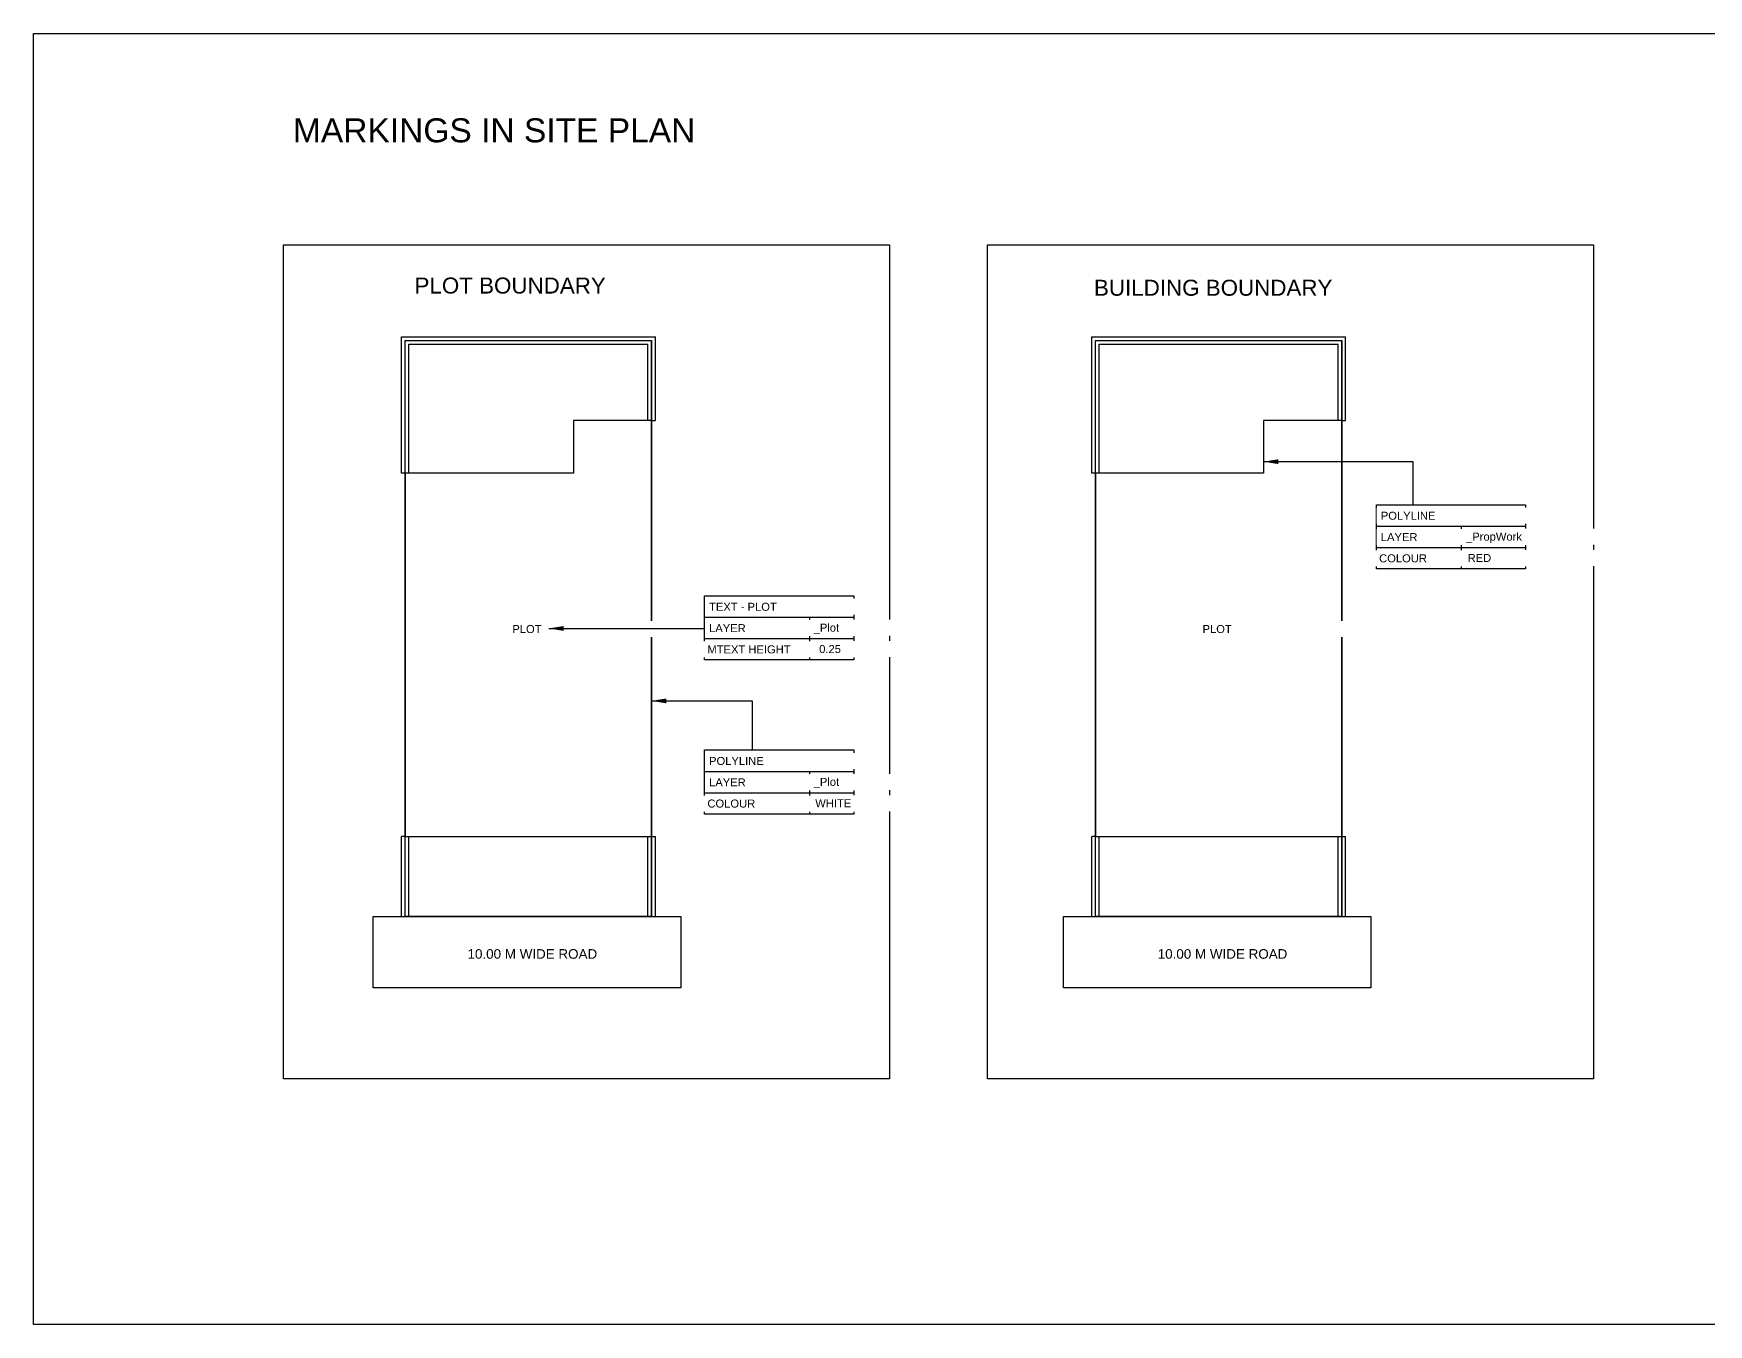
# Model space of a CAD drawing. Header units: metres. Extents: x 180 to 389, y -165 to 195.
# Drawn here: x 180.4 to 232.8, y 154.8 to 195.1 of the extents above; entities that cross this region are included whole.
import ezdxf

# ---------------------------------------------------------------- set-up
doc = ezdxf.new("R2010")
doc.units = ezdxf.units.M
doc.header["$LTSCALE"] = 2
doc.header["$MEASUREMENT"] = 0
doc.layers.add('_Plot', color=7, linetype='Continuous')
doc.layers.add('_PropWork', color=1, linetype='Continuous')
doc.styles.add('DRAWING', font='times.ttf', dxfattribs={"height": 0.2})
doc.styles.get("Standard").update_dxf_attribs({"font": 'arial.ttf'})
doc.dimstyles.new('Copy of DRAWING', dxfattribs={"dimtxt": 0.2, "dimasz": 0.46, "dimexe": 0.076, "dimexo": 0.3, "dimgap": 0.037, "dimtad": 0, "dimdec": 3, "dimzin": 0, "dimdsep": 46, "dimtxsty": 'DRAWING', "dimblk": 'ARCHTICK', "dimtsz": 0.037, "dimcen": 0.09, "dimclre": 256, "dimclrt": 256, "dimadec": 0, "dimazin": 0, "dimtfac": 1, "dimtdec": 3, "dimtix": 1, "dimtofl": 0, "dimtmove": 2, "dimatfit": 3, "dimfxl": 1, "dimtolj": 1, "dimtzin": 0, "dimarcsym": 0})

# ---------------------------------------------------------------- blocks, each defined once
blk = doc.blocks.new('_ArchTick')

msp = doc.modelspace()

# ---------------------------------------------------------------- linework, layer by layer
at = {"ltscale": 0.01}
for p, q in [((191.9094, 185.6754), (199.8394, 185.6754)), ((191.9094, 181.4154), (191.9094, 185.6754)), ((192.0244, 185.5604), (199.7244, 185.5604)), ((192.0244, 181.4154), (192.0244, 185.5604)), ((192.1394, 185.4454), (199.6094, 185.4454)), ((192.1394, 181.4154), (192.1394, 185.4454)), ((199.6094, 183.0604), (199.6094, 185.4454)), ((199.7244, 183.0604), (199.7244, 185.5604)), ((199.8394, 183.0604), (199.8394, 185.6754)), ((213.4779, 185.6754), (221.4079, 185.6754)), ((213.4779, 181.4154), (213.4779, 185.6754)), ((213.5929, 185.5604), (221.2929, 185.5604)), ((213.5929, 181.4154), (213.5929, 185.5604)), ((213.7079, 185.4454), (221.1779, 185.4454)), ((213.7079, 181.4154), (213.7079, 185.4454)), ((221.1779, 183.0604), (221.1779, 185.4454)), ((221.2929, 183.0604), (221.2929, 185.5604)), ((221.4079, 183.0604), (221.4079, 185.6754)), ((199.7244, 183.0604), (199.8394, 183.0604)), ((221.2929, 183.0604), (221.4079, 183.0604)), ((192.0244, 181.4154), (191.9094, 181.4154)), ((213.5929, 181.4154), (213.4779, 181.4154)), ((222.371, 179.7604), (227.0351, 179.7604)), ((222.371, 179.0931), (227.0351, 179.0931)), ((201.3798, 176.9157), (206.044, 176.9157)), ((201.3798, 176.2484), (206.044, 176.2484)), ((201.3798, 172.0993), (206.044, 172.0993)), ((201.3798, 171.432), (206.044, 171.432)), ((191.9094, 167.5604), (191.9094, 170.0604)), ((192.0244, 170.0604), (191.9094, 170.0604)), ((192.1394, 167.5604), (192.1394, 170.0604)), ((199.6094, 167.5604), (199.6094, 170.0604)), ((199.7244, 170.0604), (199.8394, 170.0604)), ((199.7244, 167.5604), (199.7244, 170.0604)), ((199.8394, 167.5604), (199.8394, 170.0604)), ((213.4779, 167.5604), (213.4779, 170.0604)), ((213.5929, 170.0604), (213.4779, 170.0604)), ((213.7079, 167.5604), (213.7079, 170.0604)), ((221.1779, 167.5604), (221.1779, 170.0604)), ((221.2929, 170.0604), (221.4079, 170.0604)), ((221.2929, 167.5604), (221.2929, 170.0604)), ((221.4079, 167.5604), (221.4079, 170.0604)), ((191.9094, 167.5604), (192.1394, 167.5604)), ((199.6094, 167.5604), (199.8394, 167.5604)), ((213.4779, 167.5604), (213.7079, 167.5604)), ((221.1779, 167.5604), (221.4079, 167.5604))]:
    msp.add_line(p, q, dxfattribs=at)
for points in [[(199.7244, 183.0604), (197.2794, 183.0604), (197.2794, 181.4154), (192.0244, 181.4154), (192.0244, 170.0604), (199.7244, 170.0604)], [(222.371, 180.4277), (227.0351, 180.4277), (227.0351, 178.4258), (222.371, 178.4258)], [(201.3798, 177.583), (206.044, 177.583), (206.044, 175.5811), (201.3798, 175.5811)], [(201.3798, 172.7666), (206.044, 172.7666), (206.044, 170.7647), (201.3798, 170.7647)], [(191.0219, 167.5604), (200.632, 167.5604), (200.632, 165.3385), (191.0219, 165.3385)], [(212.5904, 167.5604), (222.2005, 167.5604), (222.2005, 165.3385), (212.5904, 165.3385)]]:
    msp.add_lwpolyline(points, close=True, dxfattribs=at)
at = {"layer": '_Plot', "ltscale": 0.01}
for points in [[(192.0244, 185.5604), (199.7244, 185.5604), (199.7244, 167.5604), (192.0244, 167.5604)], [(213.5929, 185.5604), (221.2929, 185.5604), (221.2929, 167.5604), (213.5929, 167.5604)]]:
    msp.add_lwpolyline(points, close=True, dxfattribs=at)
at = {"layer": '_PropWork', "ltscale": 0.01}
msp.add_lwpolyline([(221.2929, 183.0604), (218.8479, 183.0604), (218.8479, 181.4154), (213.5929, 181.4154), (213.5929, 170.0604), (221.2929, 170.0604)], close=True, dxfattribs=at)

# ---------------------------------------------------------------- next in the draw order: texts
at = {"ltscale": 0.01, "char_height": 0.3, "width": 4.517248, "attachment_point": 1, "bg_fill": 2}
for insert in [(193.9697, 166.5449), (215.5382, 166.5449)]:
    msp.add_mtext('10.00 M WIDE ROAD', dxfattribs=dict(at, insert=insert))
at = {"layer": '_Plot', "char_height": 0.25, "width": 4.517248, "attachment_point": 1, "bg_fill": 2}
for insert in [(195.3711, 176.6697), (216.9397, 176.6697)]:
    msp.add_mtext('PLOT ', dxfattribs=dict(at, insert=insert))

# ---------------------------------------------------------------- next in the draw order: linework, layer by layer
at = {"ltscale": 0.01}
for points in [[(188.2155, 188.5459), (207.1561, 188.5459), (207.1561, 162.498), (188.2155, 162.498)], [(210.2159, 188.5459), (229.1564, 188.5459), (229.1564, 162.498), (210.2159, 162.498)]]:
    msp.add_lwpolyline(points, close=True, dxfattribs=at)

# ---------------------------------------------------------------- next in the draw order: leaders
msp.add_leader([(196.5135, 176.563), (201.3798, 176.563)], dimstyle='Copy of DRAWING', override={"dimgap": 0.037, "dimtad": 0}, dxfattribs=at)

# ---------------------------------------------------------------- next in the draw order: texts
at = {"ltscale": 0.01, "attachment_point": 1, "bg_fill": 2}
for s, insert, char_height, width in [('PLOT BOUNDARY', (192.3145, 187.5262), 0.5, 6.475035), ('BUILDING BOUNDARY', (213.5466, 187.4575), 0.5, 8.167839), ('POLYLINE', (222.5099, 180.2097), 0.25, 4.517248), ('TEXT - PLOT', (201.5188, 177.365), 0.25, 4.517248), ('POLYLINE', (201.5188, 172.5487), 0.25, 4.517248)]:
    msp.add_mtext(s, dxfattribs=dict(at, insert=insert, char_height=char_height, width=width))

# ---------------------------------------------------------------- next in the draw order: linework, layer by layer
at = {"ltscale": 0.01}
for p, q in [((225.0198, 179.7604), (225.0198, 178.4258)), ((204.6555, 176.9157), (204.6555, 175.5811)), ((204.6555, 172.0993), (204.6555, 170.7647))]:
    msp.add_line(p, q, dxfattribs=at)

# ---------------------------------------------------------------- next in the draw order: leaders
for points in [[(218.8479, 181.774), (223.508, 181.774), (223.508, 180.4277)], [(199.7244, 174.3001), (202.8673, 174.3001), (202.8673, 172.7666)]]:
    msp.add_leader(points, dimstyle='Copy of DRAWING', override={"dimgap": 0.037, "dimtad": 0}, dxfattribs=at)

# ---------------------------------------------------------------- next in the draw order: texts
at = {"ltscale": 0.01, "char_height": 0.25, "width": 4.517248, "attachment_point": 1, "bg_fill": 2}
for insert in [(222.5099, 179.5424), (201.5188, 176.6977), (201.5188, 171.8814)]:
    msp.add_mtext('LAYER', dxfattribs=dict(at, insert=insert))

# ---------------------------------------------------------------- next in the draw order: texts
for s, insert in [('_PropWork', (225.1737, 179.557)), ('_Plot', (204.7871, 176.7124)), ('_Plot', (204.7871, 171.896))]:
    msp.add_mtext(s, dxfattribs=dict(at, insert=insert))

# ---------------------------------------------------------------- next in the draw order: texts
for s, insert in [('COLOUR', (222.4575, 178.8789)), ('MTEXT HEIGHT', (201.4663, 176.0342)), ('COLOUR', (201.4663, 171.2178))]:
    msp.add_mtext(s, dxfattribs=dict(at, insert=insert))

# ---------------------------------------------------------------- next in the draw order: texts
for s, insert in [('RED', (225.223, 178.8897)), ('0.25', (204.9597, 176.0451)), ('WHITE', (204.8363, 171.2287))]:
    msp.add_mtext(s, dxfattribs=dict(at, insert=insert))

# ---------------------------------------------------------------- next in the draw order: linework, layer by layer
at = {"ltscale": 0.01}
msp.add_lwpolyline([(180.407, 195.1496), (385.7428, 195.1496), (385.7428, 154.8185), (180.407, 154.8185)], close=True, dxfattribs=at)

# ---------------------------------------------------------------- next in the draw order: texts
at = {"ltscale": 0.01, "insert": (188.515, 192.5), "char_height": 0.75, "width": 25.984953, "attachment_point": 1, "bg_fill": 2}
msp.add_mtext('MARKINGS IN SITE PLAN', dxfattribs=at)

doc.saveas('drawing.dxf')
